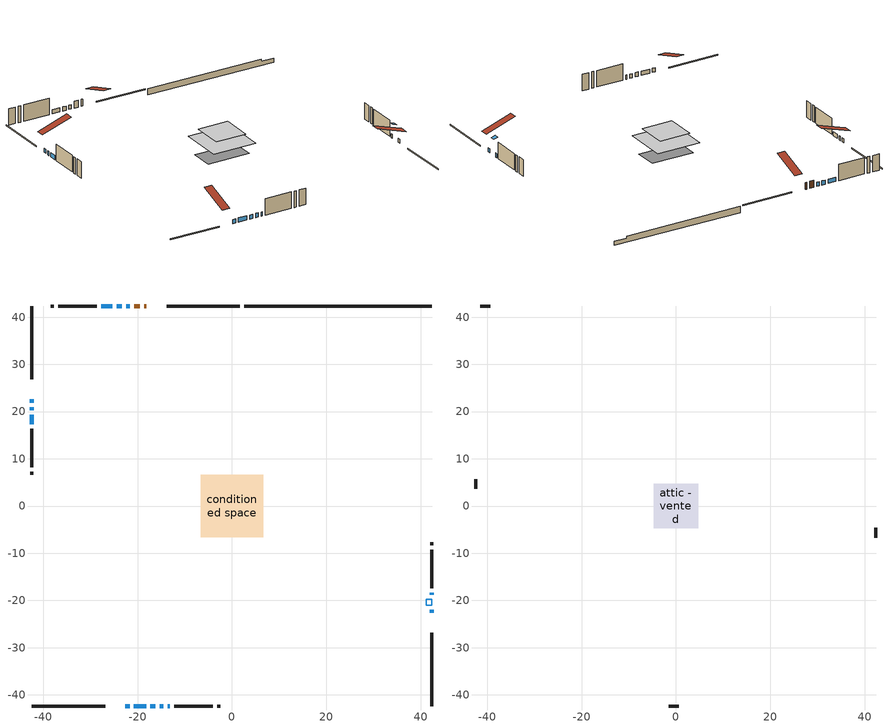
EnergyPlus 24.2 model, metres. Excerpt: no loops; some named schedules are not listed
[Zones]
conditioned space
 floor adiabatic (AdiabaticFloorConstruction): -6.67,-6.67 -6.67,6.67 6.67,6.67 6.67,-6.67 z3.51
 floor foundation (Slab1 construction): -6.49,-3.46 -6.49,3.46 6.49,3.46 6.49,-3.46 z-0.76
 wall outside (RimJoist1 construction): 1.63,42.37 -13.86,42.37 / -42.37,-42.37 -26.88,-42.37 / -42.37,42.37 -42.37,26.88 / 42.37,-42.37 42.37,-26.88 z1.07:1.37
 wall outside (AdiabaticWallConstruction 1): -18.12,42.37 -18.6,42.37 / -19.53,42.37 -20.75,42.37 z1.07:3.1
 wall outside (AdiabaticWallConstruction): -21.67,42.37 -22.44,42.37 / -22.61,-42.37 -21.7,-42.37 / -20.77,-42.37 -18.2,-42.37 / 42.37,-22.61 42.37,-21.92 / -17.27,-42.37 -16.22,-42.37 / -23.36,42.37 -24.41,42.37 / -15.29,-42.37 -14.53,-42.37 / -42.37,22.61 -42.37,21.85 / -42.37,20.92 -42.37,20.28 / -13.6,-42.37 -13.18,-42.37 / 42.37,-18.78 42.37,-18.35 / -42.37,19.36 -42.37,17.32 / -25.34,42.37 -27.72,42.37 z1.07:2.29
 wall outside (Wall1 construction): -28.64,42.37 -36.83,42.37 / -12.25,-42.37 -4.07,-42.37 / -42.37,16.4 -42.37,8.21 / 42.37,-17.43 42.37,-9.25 z1.07:5.95
 wall outside (Wall3 construction): -37.76,42.37 -38.44,42.37 / -3.14,-42.37 -2.46,-42.37 / -42.37,7.29 -42.37,6.6 / 42.37,-8.32 42.37,-7.63 z1.07:5.95
 wall foundation (FoundationWall1 construction): 2.56,42.37,-0.76 2.56,42.37,1.07 38.38,42.37,1.07 38.38,42.37,0.43 42.37,42.37,0.43 42.37,42.37,-0.76
 window (WindowConstruction): -21.67,42.37 -22.44,42.37 z1.07:2.29
 window (WindowConstruction 5): -22.61,-42.37 -21.7,-42.37 z1.07:2.29
 window (WindowConstruction 6): -20.77,-42.37 -18.2,-42.37 z1.07:2.29
 window (WindowConstruction 7): 42.37,-22.61 42.37,-21.93 z1.07:2.29
 window (WindowConstruction 11): -17.27,-42.37 -16.22,-42.37 z1.07:2.29
 window (WindowConstruction 12): -23.36,42.37 -24.41,42.37 z1.07:2.29
 window (WindowConstruction 1): -15.29,-42.37 -14.53,-42.37 z1.07:2.29
 window (WindowConstruction 2): -42.37,22.61 -42.37,21.85 z1.07:2.29
 window (WindowConstruction 8): -42.37,20.92 -42.37,20.29 z1.07:2.29
 window (WindowConstruction 9): -13.6,-42.37 -13.18,-42.37 z1.07:2.29
 window (WindowConstruction 10): 42.37,-18.77 42.37,-18.36 z1.07:2.29
 window (WindowConstruction 3): -42.37,19.36 -42.37,17.33 z1.07:2.29
 window (WindowConstruction 4): -25.34,42.37 -27.72,42.37 z1.07:2.29
 door (Door): -18.13,42.37 -18.6,42.37 z1.07:3.1
 door (Door 1): -19.53,42.37 -20.75,42.37 z1.07:3.1
 ceiling adiabatic (AdiabaticFloorConstruction): 6.67,-6.67 6.67,6.67 -6.67,6.67 -6.67,-6.67 z3.51
 roof outside (AdiabaticRoofConstruction): 42.37,-19.7,5.95 41.14,-19.7,6.36 41.14,-21,6.36 42.37,-21,5.95
 skylight (SkylightConstruction): 42.37,-19.7,5.95 41.14,-19.7,6.36 41.14,-21,6.36 42.37,-21,5.95
attic - vented
 floor to conditioned space (Floor1 construction Reversed): -4.7,-4.7 -4.7,4.7 4.7,4.7 4.7,-4.7 z5.95
 wall outside (Wall4 construction): -39.37,42.37 -41.44,42.37 / -1.53,-42.37 0.54,-42.37 / -42.37,5.67 -42.37,3.6 / 42.37,-6.7 42.37,-4.64 z1.07:5.95
 roof outside (Roof1 construction): -17.2,42.37,5.95 -17.2,33.21,9 -14.78,33.21,9 -14.78,42.37,5.95; -23.54,-42.37,5.95 -23.54,-33.21,9 -25.95,-33.21,9 -25.95,-42.37,5.95; -42.37,23.54,5.95 -33.21,23.54,9 -33.21,25.95,9 -42.37,25.95,5.95; 42.37,-23.54,5.95 33.21,-23.54,9 33.21,-25.95,9 42.37,-25.95,5.95
[Building]
Building 1: Terrain=Suburbs
[Site:Location]
Windsor AP_ON: Latitude {deg}=42.28; Longitude {deg}=-82.96; Time Zone {hr}=-5; Elevation {m}=190; Keep Site Location Information=Yes
[Site:GroundTemperature:Shallow]
6.34957, 4.46684, 4.31606, 5.20952, 8.79623, 12.3662, 15.4612, 17.4219, 17.5884, 15.9938, 12.9777, 9.51722
[Site:WaterMainsTemperature]
Calculation Method=Schedule; Temperature Schedule=mains temperature schedule
[Material] Roughness=Rough; Thermal Absorptance=0.9
Name | Thickness {m} | Conductivity {W/m-K} | Density {kg/m3} | Specific Heat {J/kg-K} | Solar Absorptance | Visible Absorptance
asphalt or fiberglass shingles | 0.00635 | 0.162714 | 1121.4 | 1465.45 | 0.4 | 0.4
asphalt or fiberglass shingles 1 | 0.00635 | 0.162714 | 1121.4 | 1465.45 | 0.7 | 0.7
ceiling stud and cavity | 0.1397 | 0.0801386 | 65.682 | 1177.47 | 0.7 | 0.7
concrete 4.0 in. | 0.1016 | 1.803125 | 2242.8 | 837.4 | 0.7 | 0.7
concrete 8.0 in. | 0.2032 | 1.803125 | 2242.8 | 837.4 | 0.7 | 0.7
door material | 0.04445 | 0.188738 | 512.64 | 1214.23 | 0.7 | 0.7
door material 1 | 0.04445 | 0.053851 | 512.64 | 1214.23 | 0.7 | 0.7
floor covering | 0.0127 | 0.0433444 | 54.468 | 1339.84 | 0.6 | 0.6
floor rigid ins; roof rigid ins; wall rigid ins | 0.512978 | 0.029427 | 32.04 | 1214.23 | 0.7 | 0.7
floor stud and cavity | 0.1397 | 1.75129 | 37.0049 | 1207.88 | 0.7 | 0.7
furniture material conditioned space 1 | 0.1524 | 0.115458 | 640.8 | 1214.23 | 0.6 | 0.6
gypsum board | 0.00254 | 0.160291 | 801 | 837.4 | 0.6 | 0.6
gypsum board 1 | 0.0127 | 0.160291 | 801 | 837.4 | 0.6 | 0.6
osb sheathing 0.75 in. | 0.01905 | 0.115458 | 512.64 | 1214.23 | 0.7 | 0.7
rim joist stud and cavity | 0.0508 | 0.165372 | 50.32683 | 1063.81 | 0.6 | 0.6
roof stud and cavity | 0.18415 | 1.78685 | 37.0049 | 1207.88 | 0.6 | 0.6
wall stud and cavity | 0.0889 | 0.192541 | 50.32683 | 1063.81 | 0.7 | 0.7
wall stud and cavity 1 | 0.0889 | 0.187535 | 50.32683 | 1063.81 | 0.7 | 0.7
wall stud and cavity 2 | 0.0889 | 6.1454 | 50.32683 | 1063.81 | 0.6 | 0.6
wall stud and cavity 3 | 0.0889 | 0.380278 | 52.3479 | 1209.89 | 0.7 | 0.7
wall stud and cavity 4 | 0.0889 | 0.391764 | 83.0341 | 1211.67 | 0.7 | 0.7
wood siding | 0.00254 | 0.102417 | 544.68 | 1172.36 | 0.4 | 0.4
wood siding 1; wood siding 2; wood siding 3 | 0.0254 | 0.102417 | 544.68 | 1172.36 | 0.7 | 0.7
[WindowMaterial:SimpleGlazingSystem]
Name | U-Factor {W/m2-K} | Solar Heat Gain Coefficient
SkylightMaterial | 2.75385 | 0.6363
WindowMaterial | 3.304596 | 0.64
WindowMaterial 1 | 2.521032 | 0.57
WindowMaterial 2 | 2.58576 | 0.53
WindowMaterial 3 | 2.63062 | 0.51
WindowMaterial 4 | 2.638 | 0.5
WindowMaterial 5 | 2.69591 | 0.47
WindowMaterial 6 | 2.41315 | 0.45
WindowMaterial 7 | 2.433023 | 0.44
WindowMaterial 8 | 2.73793 | 0.45
[Construction]
AdiabaticFloorConstruction: floor stud and cavity, floor rigid ins, osb sheathing 0.75 in., floor covering
AdiabaticRoofConstruction: asphalt or fiberglass shingles 1, roof rigid ins, osb sheathing 0.75 in., roof stud and cavity
AdiabaticWallConstruction: wood siding 2, wall rigid ins, wall stud and cavity 3, gypsum board 1
AdiabaticWallConstruction 1: wood siding 3, wall rigid ins, wall stud and cavity 3, gypsum board 1
Door: door material
Door 1: door material 1
Floor1 construction Reversed: gypsum board 1, ceiling stud and cavity
FoundationWall1 construction: concrete 8.0 in.
furniture construction conditioned space 1: furniture material conditioned space 1
PartitionWallConstruction: gypsum board 1, wall stud and cavity 4, gypsum board 1
RimJoist1 construction: wood siding 1, rim joist stud and cavity
Roof1 construction: asphalt or fiberglass shingles
SkylightConstruction: SkylightMaterial
Slab1 construction: concrete 4.0 in.
Wall1 construction: wood siding, wall stud and cavity, gypsum board
Wall3 construction: wood siding, wall stud and cavity 1, gypsum board
Wall4 construction: wood siding, wall stud and cavity 2
WindowConstruction; WindowConstruction 1; WindowConstruction 2: WindowMaterial
WindowConstruction 10; WindowConstruction 9: WindowMaterial 7
WindowConstruction 11; WindowConstruction 12: WindowMaterial 8
WindowConstruction 3: WindowMaterial 1
WindowConstruction 4: WindowMaterial 2
WindowConstruction 5: WindowMaterial 3
WindowConstruction 6: WindowMaterial 4
WindowConstruction 7: WindowMaterial 5
WindowConstruction 8: WindowMaterial 6
[Zone] Multiplier=1; Part of Total Floor Area=Yes
Name | Volume {m3}
attic - vented | 44.895
conditioned space | 614.4
[Space]
Name | Zone | Volume {m3}
attic - vented 1 | attic - vented | 44.895
conditioned space 1 | conditioned space | 614.4
[ZoneInfiltration:EffectiveLeakageArea]
infil attic - vented 1: Zone or Space=attic - vented 1; Schedule=Always On Discrete; Effective Air Leakage Area {cm2}=3919.46; Stack Coefficient=0.000551242; Wind Coefficient=1.58632e-05
[ZoneMixing]
whole house fan mix: Zone or Space=attic - vented; Schedule=Always On Continuous; Design Flow Rate Calculation Method=Flow/Zone; Design Flow Rate {m3/s}=0; Source Zone or Space=conditioned space
[SurfaceProperty:ExposedFoundationPerimeter]
Slab1: Exposed Perimeter Calculation Method=TotalExposedPerimeter; Total Exposed Perimeter {m}=39.808
[InternalMass] Zone or ZoneList=conditioned space; Space or SpaceList=conditioned space 1
Name | Construction | Surface Area {m2}
furniture mass conditioned space 1 | furniture construction conditioned space 1 | 107.08
partition wall mass | PartitionWallConstruction | 267.7
[Lights]
interior lighting: Zone or ZoneList or Space or SpaceList=conditioned space 1; Schedule=interior lighting schedule; Design Level Calculation Method=LightingLevel; Lighting Level {W}=343.2; Return Air Fraction=0; Fraction Radiant=0.6; Fraction Visible=0.2; Fraction Replaceable=1
[People]
occupants: Zone or ZoneList or Space or SpaceList=conditioned space 1; Number of People Schedule=occupants schedule; Number of People Calculation Method=People; Number of People=3; Fraction Radiant=0.314171; Sensible Heat Fraction=0.56303; Activity Level Schedule=occupants activity schedule; Carbon Dioxide Generation Rate {m3/s-W}=0; Enable ASHRAE 55 Comfort Warnings=No; Mean Radiant Temperature Calculation Type=EnclosureAveraged
[ElectricEquipment] Zone or ZoneList or Space or SpaceList=conditioned space 1; Design Level Calculation Method=EquipmentLevel
Name | Schedule | Design Level {W} | Fraction Latent | Fraction Radiant | Fraction Lost
clothes dryer | clothes dryer schedule | 140.772 | 0.015 | 0.081 | 0.85
clothes washer | clothes washer schedule | 32.1985 | 0.03 | 0.162 | 0.7
cooking range | cooking range schedule | 215.147 | 0.08 | 0.432 | 0.2
dishwasher | dishwasher schedule | 66.8632 | 0.3 | 0.18 | 0.4
fridge | fridge schedule | 72.9452 | 0 | 0.6 | 0
mech vent bath fan 0 | mech vent bath fan 0 schedule | 50.2 | 0 | 0 | 1
mech vent house fan | mech vent house fan schedule | 0 | 0 | 0 | 1
mech vent house fan cfis | mech vent house fan cfis schedule | 0 | 0 | 0 | 0
mech vent range fan 0 | mech vent range fan 0 schedule | 57 | 0 | 0 | 1
misc plug loads | misc plug loads schedule | 494.7 | 0.045 | 0.513 | 0.1
whole house fan | Always On Discrete | 0 | 0 | 0 | 1
[OtherEquipment] Zone or ZoneList or Space or SpaceList=conditioned space 1; Design Level Calculation Method=EquipmentLevel
Name | Fuel Type | Schedule | Design Level {W} | Fraction Latent | Fraction Radiant | Fraction Lost
clothes dryer 1 | Electricity | clothes dryer schedule | 0 | 0.015 | 0.081 | 0.85
cooking range 1 | Electricity | cooking range schedule | 0 | 0.08 | 0.432 | 0.2
general water use latent | None | general water use schedule | 62.594 | 1 | 0 | 0
general water use sensible | None | general water use schedule | -61.6891 | 0 | 0.6 | 0
mech vent house fan latent load | None | Always On Discrete | 0 | 1 | 0 | 0
mech vent house fan sensible load | None | Always On Discrete | 0 | 0 | 0 | 0
water heater energy adjustment1 | NaturalGas | Always On Discrete | 0.01 | 0 | 0 | 1
[ZoneInfiltration:DesignFlowRate] Zone or ZoneList or Space or SpaceList=conditioned space 1; Schedule=Always On Discrete; Design Flow Rate Calculation Method=Flow/Zone; Design Flow Rate {m3/s}=0
infil flow; natural vent flow; whole house fan flow
[AvailabilityManager:Scheduled]
furnace airloop Availability Manager: Schedule=Always On Discrete
[Foundation:Kiva]
Foundation Kiva 1: Initial Indoor Air Temperature {C}=18; Wall Height Above Grade {m}=1.07; Wall Depth Below Slab {m}=0.2032
[Foundation:Kiva:Settings]
Soil Conductivity {W/m-K}=0.849921; Soil Density {kg/m3}=1842.3; Soil Specific Heat {J/kg-K}=418.7; Ground Solar Absorptivity=0.9; Ground Thermal Absorptivity=0.9; Ground Surface Roughness {m}=0.03; Far-Field Width {m}=40; Deep-Ground Boundary Condition=ZeroFlux; Deep-Ground Depth {m}=40; Minimum Cell Dimension {m}=0.2; Maximum Cell Growth Coefficient=3; Simulation Timestep=Timestep
[Exterior:Lights]
exterior lighting: Schedule=exterior lighting schedule; Design Level {W}=75.6
[EnergyManagementSystem:GlobalVariable]
furnace_airloop_Fan_RTF
infil_program_Qfan
infil_program_Qinf
natural_vent_program_Qnv
natural_vent_program_Qwhf
[EnergyManagementSystem:Sensor]
Name | Output:Variable or Output:Meter Index Key | Output:Variable or Output:Meter
airflow_gain | infil flow | Infiltration Sensible Heat Gain Energy
airflow_gain_1 | natural vent flow | Infiltration Sensible Heat Gain Energy
airflow_gain_2 | whole house fan flow | Infiltration Sensible Heat Gain Energy
airflow_loss | infil flow | Infiltration Sensible Heat Loss Energy
airflow_loss_1 | natural vent flow | Infiltration Sensible Heat Loss Energy
airflow_loss_2 | whole house fan flow | Infiltration Sensible Heat Loss Energy
clg_load_cond |  | Cooling:EnergyTransfer:Zone:CONDITIONED SPACE
clg_sp_s; clg_sp_s_1 | cooling setpoint | Schedule Value
clothes_dryer_exhaust_0_sch_s | clothes dryer exhaust 0 schedule | Schedule Value
cool_season | cooling season schedule | Schedule Value
htg_load_cond |  | Heating:EnergyTransfer:Zone:CONDITIONED SPACE
htg_sp_s; htg_sp_s_1 | heating setpoint | Schedule Value
ig_ee_conv | clothes dryer | Electric Equipment Convective Heating Energy
ig_ee_conv_2 | cooking range | Electric Equipment Convective Heating Energy
ig_ee_conv_4 | fridge | Electric Equipment Convective Heating Energy
ig_ee_conv_5 | misc plug loads | Electric Equipment Convective Heating Energy
ig_ee_conv_6 | whole house fan | Electric Equipment Convective Heating Energy
ig_ee_rad | clothes dryer | Electric Equipment Radiant Heating Energy
ig_ee_rad_2 | cooking range | Electric Equipment Radiant Heating Energy
ig_ee_rad_4 | fridge | Electric Equipment Radiant Heating Energy
ig_ee_rad_5 | misc plug loads | Electric Equipment Radiant Heating Energy
ig_ee_rad_6 | whole house fan | Electric Equipment Radiant Heating Energy
ig_lgt_conv | interior lighting | Lights Convective Heating Energy
ig_lgt_rad | interior lighting | Lights Radiant Heating Energy
ig_lgt_vis | interior lighting | Lights Visible Radiation Heating Energy
ig_oe_conv | clothes dryer 1 | Other Equipment Convective Heating Energy
ig_oe_conv_1 | cooking range 1 | Other Equipment Convective Heating Energy
ig_oe_conv_2 | general water use latent | Other Equipment Convective Heating Energy
ig_oe_conv_3 | general water use sensible | Other Equipment Convective Heating Energy
ig_oe_conv_4 | water heater energy adjustment1 | Other Equipment Convective Heating Energy
ig_oe_rad | clothes dryer 1 | Other Equipment Radiant Heating Energy
ig_oe_rad_1 | cooking range 1 | Other Equipment Radiant Heating Energy
ig_oe_rad_2 | general water use latent | Other Equipment Radiant Heating Energy
ig_oe_rad_3 | general water use sensible | Other Equipment Radiant Heating Energy
ig_oe_rad_4 | water heater energy adjustment1 | Other Equipment Radiant Heating Energy
ig_ppl_conv | occupants | People Convective Heating Energy
ig_ppl_rad | occupants | People Radiant Heating Energy
im_conv | furniture mass conditioned space 1 | Surface Inside Face Convection Heat Gain Energy
im_conv_1 | partition wall mass | Surface Inside Face Convection Heat Gain Energy
im_ig | furniture mass conditioned space 1 | Surface Inside Face Internal Gains Radiation Heat Gain Energy
im_ig_1 | partition wall mass | Surface Inside Face Internal Gains Radiation Heat Gain Energy
im_lgt | furniture mass conditioned space 1 | Surface Inside Face Lights Radiation Heat Gain Energy
im_lgt_1 | partition wall mass | Surface Inside Face Lights Radiation Heat Gain Energy
im_sol | furniture mass conditioned space 1 | Surface Inside Face Solar Radiation Heat Gain Energy
im_sol_1 | partition wall mass | Surface Inside Face Solar Radiation Heat Gain Energy
im_surf | furniture mass conditioned space 1 | Surface Inside Face Net Surface Thermal Radiation Heat Gain Energy
im_surf_1 | partition wall mass | Surface Inside Face Net Surface Thermal Radiation Heat Gain Energy
mech_vent_bath_fan_0_sch_s | mech vent bath fan 0 schedule | Schedule Value
mech_vent_range_fan_0_sch_s | mech vent range fan 0 schedule | Schedule Value
mv_conv | mech vent bath fan 0 | Electric Equipment Convective Heating Energy
mv_conv_1 | mech vent house fan | Electric Equipment Convective Heating Energy
mv_conv_2 | mech vent house fan cfis | Electric Equipment Convective Heating Energy
mv_conv_3 | mech vent range fan 0 | Electric Equipment Convective Heating Energy
mv_conv_4 | mech vent house fan latent load | Other Equipment Convective Heating Energy
mv_conv_5 | mech vent house fan sensible load | Other Equipment Convective Heating Energy
mv_rad | mech vent bath fan 0 | Electric Equipment Radiant Heating Energy
mv_rad_1 | mech vent house fan | Electric Equipment Radiant Heating Energy
mv_rad_2 | mech vent house fan cfis | Electric Equipment Radiant Heating Energy
mv_rad_3 | mech vent range fan 0 | Electric Equipment Radiant Heating Energy
mv_rad_4 | mech vent house fan latent load | Other Equipment Radiant Heating Energy
mv_rad_5 | mech vent house fan sensible load | Other Equipment Radiant Heating Energy
natural_vent_s | natural vent schedule | Schedule Value
out_pb_s |  | Site Outdoor Air Barometric Pressure
out_wt_s |  | Site Outdoor Air Humidity Ratio
site_vw_s |  | Site Wind Speed
ss_back_out | Window1 | Surface Window Shortwave from Zone Back Out Window Heat Transfer Rate
ss_back_out_1 | Window10 | Surface Window Shortwave from Zone Back Out Window Heat Transfer Rate
ss_back_out_10 | Window5 | Surface Window Shortwave from Zone Back Out Window Heat Transfer Rate
ss_back_out_11 | Window6 | Surface Window Shortwave from Zone Back Out Window Heat Transfer Rate
ss_back_out_12 | Window7 | Surface Window Shortwave from Zone Back Out Window Heat Transfer Rate
ss_back_out_13 | Window8 | Surface Window Shortwave from Zone Back Out Window Heat Transfer Rate
ss_back_out_2 | Window11 | Surface Window Shortwave from Zone Back Out Window Heat Transfer Rate
ss_back_out_3 | Window14 | Surface Window Shortwave from Zone Back Out Window Heat Transfer Rate
ss_back_out_4 | Window15 | Surface Window Shortwave from Zone Back Out Window Heat Transfer Rate
ss_back_out_5 | Window17 | Surface Window Shortwave from Zone Back Out Window Heat Transfer Rate
ss_back_out_6 | Window19 | Surface Window Shortwave from Zone Back Out Window Heat Transfer Rate
ss_back_out_7 | Window2 | Surface Window Shortwave from Zone Back Out Window Heat Transfer Rate
ss_back_out_8 | Window3 | Surface Window Shortwave from Zone Back Out Window Heat Transfer Rate
ss_back_out_9 | Window4 | Surface Window Shortwave from Zone Back Out Window Heat Transfer Rate
ss_conv | Door1 | Surface Inside Face Convection Heat Gain Energy
ss_conv_1 | Door2 | Surface Inside Face Convection Heat Gain Energy
ss_conv_10 | Window3 | Surface Inside Face Convection Heat Gain Energy
ss_conv_11 | Window4 | Surface Inside Face Convection Heat Gain Energy
ss_conv_12 | Window5 | Surface Inside Face Convection Heat Gain Energy
ss_conv_13 | Window6 | Surface Inside Face Convection Heat Gain Energy
ss_conv_14 | Window7 | Surface Inside Face Convection Heat Gain Energy
ss_conv_15 | Window8 | Surface Inside Face Convection Heat Gain Energy
ss_conv_2 | Window1 | Surface Inside Face Convection Heat Gain Energy
ss_conv_3 | Window10 | Surface Inside Face Convection Heat Gain Energy
ss_conv_4 | Window11 | Surface Inside Face Convection Heat Gain Energy
ss_conv_5 | Window14 | Surface Inside Face Convection Heat Gain Energy
ss_conv_6 | Window15 | Surface Inside Face Convection Heat Gain Energy
ss_conv_7 | Window17 | Surface Inside Face Convection Heat Gain Energy
ss_conv_8 | Window19 | Surface Inside Face Convection Heat Gain Energy
ss_conv_9 | Window2 | Surface Inside Face Convection Heat Gain Energy
ss_ig | Door1 | Surface Inside Face Internal Gains Radiation Heat Gain Energy
ss_ig_1 | Door2 | Surface Inside Face Internal Gains Radiation Heat Gain Energy
ss_ig_10 | Window3 | Surface Inside Face Internal Gains Radiation Heat Gain Energy
ss_ig_11 | Window4 | Surface Inside Face Internal Gains Radiation Heat Gain Energy
ss_ig_12 | Window5 | Surface Inside Face Internal Gains Radiation Heat Gain Energy
ss_ig_13 | Window6 | Surface Inside Face Internal Gains Radiation Heat Gain Energy
ss_ig_14 | Window7 | Surface Inside Face Internal Gains Radiation Heat Gain Energy
ss_ig_15 | Window8 | Surface Inside Face Internal Gains Radiation Heat Gain Energy
ss_ig_2 | Window1 | Surface Inside Face Internal Gains Radiation Heat Gain Energy
ss_ig_3 | Window10 | Surface Inside Face Internal Gains Radiation Heat Gain Energy
ss_ig_4 | Window11 | Surface Inside Face Internal Gains Radiation Heat Gain Energy
ss_ig_5 | Window14 | Surface Inside Face Internal Gains Radiation Heat Gain Energy
ss_ig_6 | Window15 | Surface Inside Face Internal Gains Radiation Heat Gain Energy
ss_ig_7 | Window17 | Surface Inside Face Internal Gains Radiation Heat Gain Energy
ss_ig_8 | Window19 | Surface Inside Face Internal Gains Radiation Heat Gain Energy
ss_ig_9 | Window2 | Surface Inside Face Internal Gains Radiation Heat Gain Energy
ss_lgt | Door1 | Surface Inside Face Lights Radiation Heat Gain Energy
ss_lgt_1 | Door2 | Surface Inside Face Lights Radiation Heat Gain Energy
ss_sol | Door1 | Surface Inside Face Solar Radiation Heat Gain Energy
ss_sol_1 | Door2 | Surface Inside Face Solar Radiation Heat Gain Energy
ss_surf | Door1 | Surface Inside Face Net Surface Thermal Radiation Heat Gain Energy
ss_surf_1 | Door2 | Surface Inside Face Net Surface Thermal Radiation Heat Gain Energy
ss_surf_10 | Window3 | Surface Inside Face Net Surface Thermal Radiation Heat Gain Energy
ss_surf_11 | Window4 | Surface Inside Face Net Surface Thermal Radiation Heat Gain Energy
ss_surf_12 | Window5 | Surface Inside Face Net Surface Thermal Radiation Heat Gain Energy
ss_surf_13 | Window6 | Surface Inside Face Net Surface Thermal Radiation Heat Gain Energy
ss_surf_14 | Window7 | Surface Inside Face Net Surface Thermal Radiation Heat Gain Energy
ss_surf_15 | Window8 | Surface Inside Face Net Surface Thermal Radiation Heat Gain Energy
ss_surf_2 | Window1 | Surface Inside Face Net Surface Thermal Radiation Heat Gain Energy
ss_surf_3 | Window10 | Surface Inside Face Net Surface Thermal Radiation Heat Gain Energy
ss_surf_4 | Window11 | Surface Inside Face Net Surface Thermal Radiation Heat Gain Energy
ss_surf_5 | Window14 | Surface Inside Face Net Surface Thermal Radiation Heat Gain Energy
ss_surf_6 | Window15 | Surface Inside Face Net Surface Thermal Radiation Heat Gain Energy
ss_surf_7 | Window17 | Surface Inside Face Net Surface Thermal Radiation Heat Gain Energy
ss_surf_8 | Window19 | Surface Inside Face Net Surface Thermal Radiation Heat Gain Energy
ss_surf_9 | Window2 | Surface Inside Face Net Surface Thermal Radiation Heat Gain Energy
ss_trans_in | Window1 | Surface Window Transmitted Solar Radiation Rate
ss_trans_in_1 | Window10 | Surface Window Transmitted Solar Radiation Rate
ss_trans_in_10 | Window5 | Surface Window Transmitted Solar Radiation Rate
ss_trans_in_11 | Window6 | Surface Window Transmitted Solar Radiation Rate
ss_trans_in_12 | Window7 | Surface Window Transmitted Solar Radiation Rate
ss_trans_in_13 | Window8 | Surface Window Transmitted Solar Radiation Rate
ss_trans_in_2 | Window11 | Surface Window Transmitted Solar Radiation Rate
ss_trans_in_3 | Window14 | Surface Window Transmitted Solar Radiation Rate
ss_trans_in_4 | Window15 | Surface Window Transmitted Solar Radiation Rate
ss_trans_in_5 | Window17 | Surface Window Transmitted Solar Radiation Rate
ss_trans_in_6 | Window19 | Surface Window Transmitted Solar Radiation Rate
ss_trans_in_7 | Window2 | Surface Window Transmitted Solar Radiation Rate
ss_trans_in_8 | Window3 | Surface Window Transmitted Solar Radiation Rate
ss_trans_in_9 | Window4 | Surface Window Transmitted Solar Radiation Rate
ss_trans_out | Window1 | Surface Inside Face Initial Transmitted Diffuse Transmitted Out Window Solar Radiation Rate
ss_trans_out_1 | Window10 | Surface Inside Face Initial Transmitted Diffuse Transmitted Out Window Solar Radiation Rate
ss_trans_out_10 | Window5 | Surface Inside Face Initial Transmitted Diffuse Transmitted Out Window Solar Radiation Rate
ss_trans_out_11 | Window6 | Surface Inside Face Initial Transmitted Diffuse Transmitted Out Window Solar Radiation Rate
ss_trans_out_12 | Window7 | Surface Inside Face Initial Transmitted Diffuse Transmitted Out Window Solar Radiation Rate
ss_trans_out_13 | Window8 | Surface Inside Face Initial Transmitted Diffuse Transmitted Out Window Solar Radiation Rate
ss_trans_out_2 | Window11 | Surface Inside Face Initial Transmitted Diffuse Transmitted Out Window Solar Radiation Rate
ss_trans_out_3 | Window14 | Surface Inside Face Initial Transmitted Diffuse Transmitted Out Window Solar Radiation Rate
ss_trans_out_4 | Window15 | Surface Inside Face Initial Transmitted Diffuse Transmitted Out Window Solar Radiation Rate
ss_trans_out_5 | Window17 | Surface Inside Face Initial Transmitted Diffuse Transmitted Out Window Solar Radiation Rate
ss_trans_out_6 | Window19 | Surface Inside Face Initial Transmitted Diffuse Transmitted Out Window Solar Radiation Rate
